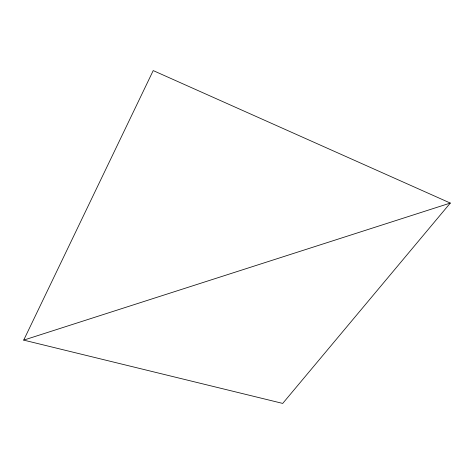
<?xml version="1.0" encoding="UTF-8"?>
<svg xmlns="http://www.w3.org/2000/svg" width="474" height="474" viewBox="0 0 474 474"><rect width="100%" height="100%" fill="white"/><g stroke="black" fill="none" stroke-linecap="round" stroke-linejoin="round"><path stroke-width="0.71" d="M23.7 340.125L153.215 70.585L450.3 203.068L282.711 403.415L23.7 340.125L450.3 203.068"/></g></svg>
